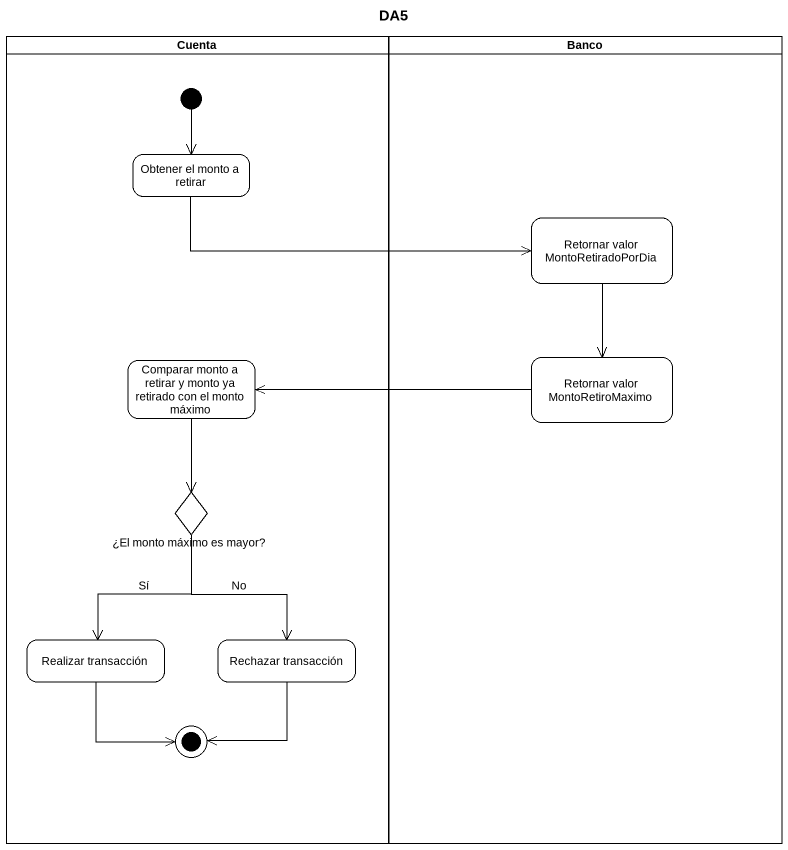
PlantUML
@startuml
title DA5
hide empty description
state Cuenta <<partition>> {
  state "Obtener el monto a retirar" as Obtener_el_monto_a_retirar
  state "Comparar monto a retirar y monto ya retirado con el monto máximo" as Comparar_monto_a_retirar_y
  state "¿El monto máximo es mayor?" as El_monto_máximo_es_mayor <<choice>>
  state "Realizar transacción" as Realizar_transacción
  state "Rechazar transacción" as Rechazar_transacción
  [*] --> Obtener_el_monto_a_retirar
  Realizar_transacción --> [*]
  Rechazar_transacción --> [*]
}
state Banco <<partition>> {
  state "Retornar valor MontoRetiradoPorDia" as Retornar_valor
  state "Retornar valor MontoRetiroMaximo" as Retornar_valor_2
}
Obtener_el_monto_a_retirar -right-> Retornar_valor
Retornar_valor --> Retornar_valor_2
Comparar_monto_a_retirar_y --> El_monto_máximo_es_mayor
Retornar_valor_2 -left-> Comparar_monto_a_retirar_y
El_monto_máximo_es_mayor --> Realizar_transacción : Sí
El_monto_máximo_es_mayor --> Rechazar_transacción : No
@enduml
